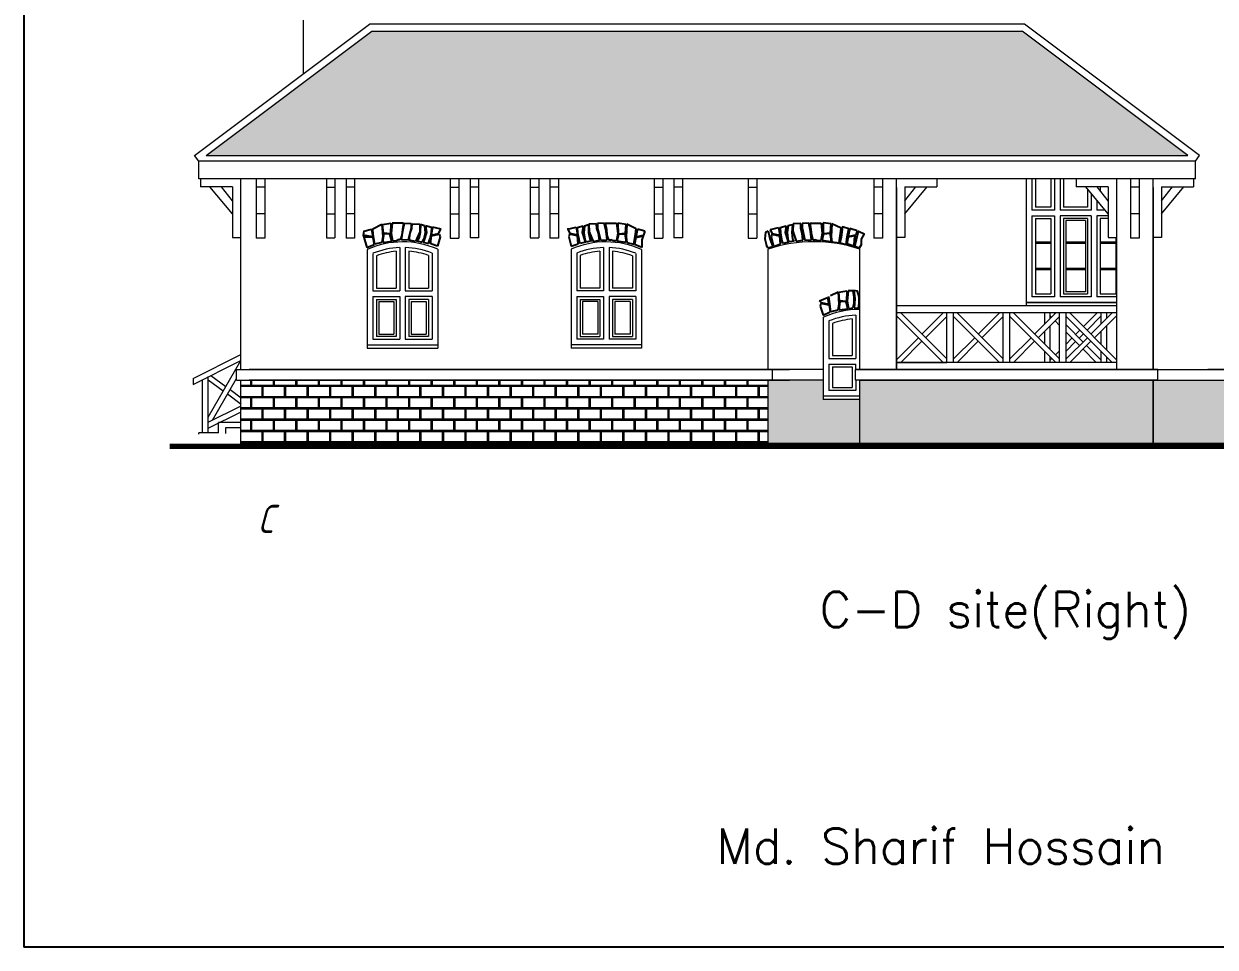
# Model space of a CAD drawing. Header units: inches. Extents: x 50528 to 135443, y 2123 to 51482.
# Drawn here: x 50528 to 67429, y 2123 to 15214 of the extents above; entities that cross this region are included whole.
import ezdxf

# ---------------------------------------------------------------- set-up
doc = ezdxf.new("R2010")
doc.units = ezdxf.units.IN
doc.header["$MEASUREMENT"] = 0
doc.linetypes.add('CENTER2', pattern=[1.125, 0.75, -0.125, 0.125, -0.125])
for name, color, linetype in [('Base axis', 40, 'CENTER2'), ('hatches', 8, 'Continuous'), ('Name', 70, 'Continuous'), ('wall', 140, 'Continuous')]:
    doc.layers.add(name, color=color, linetype=linetype)
doc.layers.add('Scale', color=60, linetype='Continuous', lineweight=13)
doc.layers.add('Text', color=7, linetype='Continuous', lineweight=13)
doc.styles.add('ESKD', font='eskd.shx', dxfattribs={"oblique": 15})
doc.styles.get("Standard").update_dxf_attribs({"font": 'simplex8.shx', "height": 250})

msp = doc.modelspace()

# ---------------------------------------------------------------- hatches: boundary and pattern name
at = {"layer": 'hatches', "ltscale": 50, "true_color": 0xcd6928}
h = msp.add_hatch(dxfattribs=at)
h.set_pattern_fill('AR-HBONE', color=32, scale=20, style=0)
h.paths.add_polyline_path([(53116, 13346), (55467, 15110), (64692, 15110), (67041, 13347)])
at = {"layer": 'hatches'}
h = msp.add_hatch(dxfattribs=at)
h.set_pattern_fill('AR-B816C', color=256, scale=20)
h.paths.add_polyline_path([(61086, 10164), (53724, 10164), (53606, 10164), (53606, 9264), (61086, 9264)])
h = msp.add_hatch(dxfattribs=at)
h.set_pattern_fill('AR-B816C', color=256, scale=20)
h.paths.add_polyline_path([(73219, 10164), (71696, 10164), (71696, 9264), (73219, 9264)])
h.paths.add_polyline_path([(72104, 9884), (72811, 9884), (72811, 9353), (72104, 9353), (72104, 9403)], flags=16)
h.paths.add_polyline_path([(71696, 10164), (70266, 10164), (70266, 9264), (71696, 9264)])
h.paths.add_polyline_path([(62388, 9890), (61870, 9890), (61870, 10164), (61086, 10164), (61086, 9264), (62388, 9264)])
h.paths.add_polyline_path([(66549, 10164), (62388, 10164), (62388, 9264), (66549, 9264)])
h.paths.add_polyline_path([(70266, 10164), (66549, 10164), (66549, 9264), (70266, 9264)])
h.paths.add_polyline_path([(67879, 9884), (68679, 9884), (68679, 9403), (68679, 9353), (67879, 9353), (67879, 9403)], flags=16)
h.paths.add_polyline_path([(67959, 9804), (68600, 9804), (68600, 9483), (67959, 9483)], flags=0)
h.paths.add_polyline_path([(68009, 9764), (68550, 9764), (68550, 9523), (68009, 9523)], flags=0)

# ---------------------------------------------------------------- linework, layer by layer
for p in [(50528, 51482), (100683, 2123)]:
    msp.add_line(p, (50528, 2123))
at = {"layer": 'hatches', "color": 55, "ltscale": 50, "true_color": 0x999b37}
for p, q in [((55477, 12309, -45), (55609, 12372, -45)), ((55609, 12372, -45), (55620, 12193, -45)), ((55618, 12370, -45), (55734, 12388, -45)), ((55629, 12246, -45), (55618, 12370, -45)), ((55734, 12388, -45), (55730, 12235, -45)), ((55754, 12388, -45), (55738, 12240, -45)), ((55915, 12389, -45), (55754, 12388, -45)), ((55915, 12389, -45), (55898, 12300, -45)), ((55903, 12274, -45), (55928, 12387, -45)), ((55928, 12387, -45), (56023, 12383, -45)), ((56023, 12383, -45), (56023, 12321, -45)), ((56033, 12314, -45), (56039, 12380, -45)), ((56039, 12380, -45), (56146, 12372, -45)), ((56146, 12372, -45), (56144, 12267, -45)), ((56154, 12371, -45), (56150, 12254, -45)), ((56210, 12350, -45), (56154, 12371, -45)), ((56210, 12350, -45), (56220, 12252, -45)), ((56226, 12348, -45), (56241, 12254, -45)), ((56311, 12329, -45), (56226, 12348, -45)), ((56311, 12329, -45), (56226, 12348, -45)), ((58380, 12329, -45), (58465, 12348, -45)), ((58380, 12329, -45), (58465, 12348, -45)), ((58465, 12348, -45), (58450, 12254, -45)), ((58481, 12350, -45), (58471, 12252, -45)), ((58481, 12350, -45), (58537, 12371, -45)), ((58537, 12371, -45), (58541, 12254, -45)), ((58652, 12380, -45), (58545, 12372, -45)), ((58545, 12372, -45), (58546, 12267, -45)), ((58653, 12359, -45), (58649, 12358, -45)), ((58658, 12314, -45), (58652, 12380, -45)), ((58763, 12387, -45), (58667, 12383, -45)), ((58667, 12383, -45), (58668, 12321, -45)), ((58788, 12274, -45), (58763, 12387, -45)), ((58776, 12389, -45), (58937, 12388, -45)), ((58776, 12389, -45), (58793, 12300, -45)), ((58937, 12388, -45), (58953, 12240, -45)), ((58957, 12388, -45), (58961, 12235, -45)), ((59073, 12370, -45), (58957, 12388, -45)), ((59062, 12246, -45), (59073, 12370, -45)), ((59082, 12372, -45), (59071, 12193, -45)), ((59214, 12309, -45), (59082, 12372, -45)), ((61258, 12329, -45), (61343, 12348, -45)), ((61258, 12329, -45), (61343, 12348, -45)), ((61343, 12348, -45), (61328, 12254, -45)), ((61373, 12354, -45), (61355, 12258, -45)), ((61373, 12354, -45), (61431, 12371, -45)), ((61431, 12371, -45), (61425, 12254, -45)), ((61444, 12381, -45), (61438, 12277, -45)), ((61551, 12382, -45), (61444, 12381, -45)), ((61553, 12316, -45), (61551, 12382, -45)), ((61664, 12387, -45), (61568, 12383, -45)), ((61568, 12383, -45), (61568, 12321, -45)), ((61689, 12274, -45), (61664, 12387, -45)), ((61677, 12389, -45), (61838, 12388, -45)), ((61677, 12389, -45), (61694, 12300, -45)), ((61838, 12388, -45), (61854, 12240, -45)), ((61866, 12395, -45), (61870, 12242, -45)), ((61982, 12378, -45), (61866, 12395, -45)), ((61971, 12253, -45), (61982, 12378, -45)), ((61991, 12379, -45), (61980, 12200, -45)), ((62123, 12316, -45), (61991, 12379, -45)), ((55479, 12193, -45), (55341, 12220, -45)), ((55481, 12185, -45), (55350, 12190, -45)), ((55351, 12273, -45), (55459, 12305, -45)), ((55351, 12273, -45), (55459, 12305, -45)), ((55459, 12305, -45), (55479, 12193, -45)), ((55486, 12234, -45), (55477, 12309, -45)), ((55481, 12185, -45), (55498, 12088, -45)), ((55507, 12089, -45), (55486, 12234, -45)), ((55620, 12193, -45), (55607, 12114, -45)), ((55636, 12237, -45), (55623, 12155, -45)), ((55730, 12235, -45), (55629, 12246, -45)), ((55722, 12231, -45), (55636, 12237, -45)), ((55747, 12134, -45), (55722, 12231, -45)), ((55738, 12240, -45), (55757, 12137, -45)), ((55891, 12219, -45), (55869, 12150, -45)), ((55887, 12151, -45), (55903, 12274, -45)), ((55898, 12300, -45), (55891, 12219, -45)), ((56023, 12321, -45), (55982, 12145, -45)), ((55994, 12146, -45), (56011, 12246, -45)), ((56011, 12246, -45), (56033, 12314, -45)), ((56144, 12267, -45), (56086, 12130, -45)), ((56150, 12254, -45), (56133, 12168, -45)), ((56220, 12252, -45), (56202, 12159, -45)), ((56241, 12254, -45), (56209, 12151, -45)), ((56307, 12252, -45), (56289, 12159, -45)), ((56307, 12252, -45), (56289, 12159, -45)), ((56300, 12097, -45), (56306, 12209, -45)), ((56300, 12097, -45), (56306, 12209, -45)), ((56306, 12209, -45), (56421, 12232, -45)), ((56306, 12209, -45), (56421, 12232, -45)), ((56311, 12329, -45), (56307, 12252, -45)), ((56311, 12329, -45), (56307, 12252, -45)), ((56326, 12330, -45), (56308, 12218, -45)), ((56326, 12330, -45), (56308, 12218, -45)), ((56308, 12218, -45), (56412, 12242, -45)), ((56308, 12218, -45), (56412, 12242, -45)), ((56447, 12302, -45), (56326, 12330, -45)), ((56447, 12302, -45), (56326, 12330, -45)), ((56433, 12196, -45), (56398, 12062, -45)), ((56433, 12196, -45), (56398, 12062, -45)), ((56412, 12242, -45), (56442, 12301, -45)), ((56412, 12242, -45), (56442, 12301, -45)), ((56421, 12232, -45), (56433, 12196, -45)), ((56421, 12232, -45), (56433, 12196, -45)), ((56442, 12301, -45), (56447, 12302, -45)), ((58243, 12302, -45), (58365, 12330, -45)), ((58243, 12302, -45), (58365, 12330, -45)), ((58249, 12301, -45), (58243, 12302, -45)), ((58278, 12242, -45), (58249, 12301, -45)), ((58278, 12242, -45), (58249, 12301, -45)), ((58270, 12232, -45), (58258, 12196, -45)), ((58270, 12232, -45), (58258, 12196, -45)), ((58258, 12196, -45), (58293, 12062, -45)), ((58258, 12196, -45), (58293, 12062, -45)), ((58385, 12209, -45), (58270, 12232, -45)), ((58385, 12209, -45), (58270, 12232, -45)), ((58383, 12218, -45), (58278, 12242, -45)), ((58383, 12218, -45), (58278, 12242, -45)), ((58365, 12330, -45), (58383, 12218, -45)), ((58365, 12330, -45), (58383, 12218, -45)), ((58380, 12329, -45), (58384, 12252, -45)), ((58380, 12329, -45), (58384, 12252, -45)), ((58384, 12252, -45), (58401, 12159, -45)), ((58384, 12252, -45), (58401, 12159, -45)), ((58391, 12097, -45), (58385, 12209, -45)), ((58391, 12097, -45), (58385, 12209, -45)), ((58450, 12254, -45), (58482, 12151, -45)), ((58471, 12252, -45), (58489, 12159, -45)), ((58541, 12254, -45), (58558, 12168, -45)), ((58546, 12267, -45), (58605, 12130, -45)), ((58680, 12246, -45), (58658, 12314, -45)), ((58668, 12321, -45), (58709, 12145, -45)), ((58697, 12146, -45), (58680, 12246, -45)), ((58804, 12151, -45), (58788, 12274, -45)), ((58793, 12300, -45), (58800, 12219, -45)), ((58800, 12219, -45), (58821, 12150, -45)), ((58953, 12240, -45), (58934, 12137, -45)), ((58944, 12134, -45), (58969, 12231, -45)), ((58961, 12235, -45), (59062, 12246, -45)), ((58969, 12231, -45), (59055, 12237, -45)), ((59055, 12237, -45), (59068, 12155, -45)), ((59071, 12193, -45), (59084, 12114, -45)), ((59184, 12089, -45), (59205, 12234, -45)), ((59210, 12185, -45), (59193, 12088, -45)), ((59205, 12234, -45), (59214, 12309, -45)), ((59210, 12185, -45), (59324, 12207, -45)), ((59210, 12185, -45), (59324, 12207, -45)), ((59232, 12305, -45), (59212, 12193, -45)), ((59212, 12193, -45), (59316, 12217, -45)), ((59212, 12193, -45), (59316, 12217, -45)), ((59340, 12273, -45), (59232, 12305, -45)), ((59340, 12273, -45), (59232, 12305, -45)), ((59340, 12273, -45), (59294, 12152, -45)), ((61049, 12262, -45), (61042, 12164, -45)), ((61049, 12262, -45), (61087, 12278, -45)), ((61087, 12278, -45), (61112, 12168, -45)), ((61119, 12299, -46), (61236, 12326, -46)), ((61149, 12238, -46), (61119, 12298, -46)), ((61141, 12228, -46), (61129, 12192, -46)), ((61141, 12228, -46), (61129, 12192, -46)), ((61129, 12192, -46), (61164, 12058, -46)), ((61129, 12192, -46), (61164, 12058, -46)), ((61255, 12206, -46), (61141, 12228, -46)), ((61255, 12206, -46), (61141, 12228, -46)), ((61254, 12214, -46), (61149, 12238, -46)), ((61254, 12214, -46), (61149, 12238, -46)), ((61236, 12326, -46), (61254, 12214, -46)), ((61262, 12093, -46), (61255, 12206, -46)), ((61262, 12093, -46), (61255, 12206, -46)), ((61258, 12329, -45), (61261, 12252, -45)), ((61258, 12329, -45), (61261, 12252, -45)), ((61261, 12252, -45), (61279, 12159, -45)), ((61261, 12252, -45), (61279, 12159, -45)), ((61328, 12254, -45), (61360, 12151, -45)), ((61355, 12258, -45), (61365, 12164, -45)), ((61425, 12254, -45), (61435, 12167, -45)), ((61438, 12277, -45), (61487, 12135, -45)), ((61570, 12246, -45), (61553, 12316, -45)), ((61568, 12321, -45), (61610, 12145, -45)), ((61580, 12145, -45), (61570, 12246, -45)), ((61704, 12151, -45), (61689, 12274, -45)), ((61694, 12300, -45), (61701, 12219, -45)), ((61701, 12219, -45), (61722, 12150, -45)), ((61854, 12240, -45), (61835, 12137, -45)), ((61853, 12141, -45), (61878, 12239, -45)), ((61870, 12242, -45), (61971, 12253, -45)), ((61878, 12239, -45), (61964, 12244, -45)), ((61964, 12244, -45), (61977, 12162, -45)), ((61980, 12200, -45), (61993, 12122, -45)), ((62093, 12109, -45), (62114, 12242, -45)), ((62114, 12242, -45), (62123, 12316, -45)), ((62222, 12192, -45), (62205, 12095, -45)), ((62222, 12192, -45), (62326, 12212, -45)), ((62244, 12312, -45), (62224, 12200, -45)), ((62224, 12200, -45), (62331, 12225, -45)), ((62352, 12281, -45), (62244, 12312, -45)), ((62352, 12281, -45), (62244, 12312, -45)), ((62326, 12212, -45), (62306, 12159, -45)), ((62352, 12281, -45), (62331, 12225, -45)), ((55607, 12114, -45), (55507, 12089, -45)), ((55623, 12155, -45), (55627, 12115, -45)), ((55627, 12115, -45), (55747, 12134, -45)), ((55869, 12150, -45), (55835, 12154, -45)), ((55982, 12145, -45), (55887, 12151, -45)), ((56086, 12130, -45), (55994, 12146, -45)), ((56133, 12168, -45), (56109, 12139, -45)), ((56109, 12139, -45), (56180, 12121, -45)), ((56180, 12121, -45), (56202, 12159, -45)), ((56209, 12151, -45), (56193, 12118, -45)), ((56193, 12118, -45), (56269, 12102, -45)), ((56269, 12102, -45), (56289, 12159, -45)), ((56398, 12062, -45), (56300, 12097, -45)), ((56398, 12062, -45), (56300, 12097, -45)), ((58293, 12062, -45), (58391, 12097, -45)), ((58293, 12062, -45), (58391, 12097, -45)), ((58422, 12102, -45), (58401, 12159, -45)), ((58498, 12118, -45), (58422, 12102, -45)), ((58482, 12151, -45), (58498, 12118, -45)), ((58511, 12121, -45), (58489, 12159, -45)), ((58582, 12139, -45), (58511, 12121, -45)), ((58558, 12168, -45), (58582, 12139, -45)), ((58605, 12130, -45), (58697, 12146, -45)), ((58709, 12145, -45), (58804, 12151, -45)), ((58821, 12150, -45), (58855, 12154, -45)), ((59064, 12115, -45), (58944, 12134, -45)), ((59068, 12155, -45), (59064, 12115, -45)), ((59084, 12114, -45), (59184, 12089, -45)), ((59294, 12042, -45), (59193, 12088, -45)), ((61042, 12164, -45), (61062, 12072, -45)), ((61086, 12035, -45), (61062, 12072, -45)), ((61153, 12053, -45), (61086, 12035, -45)), ((61112, 12168, -45), (61153, 12053, -45)), ((61164, 12058, -46), (61262, 12093, -46)), ((61164, 12058, -46), (61262, 12093, -46)), ((61300, 12102, -45), (61279, 12159, -45)), ((61376, 12118, -45), (61300, 12102, -45)), ((61360, 12151, -45), (61376, 12118, -45)), ((61384, 12124, -45), (61365, 12164, -45)), ((61456, 12135, -45), (61384, 12124, -45)), ((61435, 12167, -45), (61456, 12135, -45)), ((61487, 12135, -45), (61580, 12145, -45)), ((61610, 12145, -45), (61704, 12151, -45)), ((61722, 12150, -45), (61756, 12154, -45)), ((61972, 12122, -45), (61853, 12141, -45)), ((61977, 12162, -45), (61972, 12122, -45)), ((61993, 12122, -45), (62093, 12109, -45)), ((62303, 12060, -45), (62205, 12095, -45)), ((62306, 12159, -45), (62303, 12060, -45)), ((61815, 11288, -45), (61928, 11335, -45)), ((61815, 11288, -45), (61928, 11335, -45)), ((61928, 11335, -45), (61949, 11234, -45)), ((61956, 11276, -45), (61947, 11346, -45)), ((61970, 11362, -45), (62079, 11413, -45)), ((62079, 11413, -45), (62090, 11234, -45)), ((62088, 11412, -45), (62204, 11429, -45)), ((62099, 11287, -45), (62088, 11412, -45)), ((62204, 11429, -45), (62200, 11276, -45)), ((62224, 11430, -45), (62208, 11281, -45)), ((62288, 11430, -45), (62224, 11430, -45)), ((62288, 11430, -45), (62301, 11337, -46)), ((62301, 11337, -46), (62301, 11255, -46)), ((61845, 11259, -45), (61815, 11288, -45)), ((61845, 11259, -45), (61815, 11288, -45)), ((61837, 11248, -45), (61824, 11212, -45)), ((61837, 11248, -45), (61824, 11212, -45)), ((61824, 11212, -45), (61867, 11083, -45)), ((61824, 11212, -45), (61867, 11083, -45)), ((61951, 11226, -45), (61837, 11248, -45)), ((61951, 11226, -45), (61837, 11248, -45)), ((61949, 11234, -45), (61845, 11259, -45)), ((61949, 11234, -45), (61845, 11259, -45)), ((61951, 11226, -45), (61968, 11130, -45)), ((61977, 11131, -45), (61956, 11276, -45)), ((62077, 11156, -45), (61977, 11131, -45)), ((62090, 11234, -45), (62077, 11156, -45)), ((62106, 11278, -45), (62093, 11196, -45)), ((62093, 11196, -45), (62097, 11157, -45)), ((62097, 11157, -45), (62216, 11175, -45)), ((62200, 11276, -45), (62099, 11287, -45)), ((62192, 11273, -45), (62106, 11278, -45)), ((62216, 11175, -45), (62192, 11273, -45)), ((62208, 11281, -45), (62227, 11179, -45)), ((62301, 11255, -46), (62288, 11187, -45)), ((61867, 11083, -45), (61968, 11130, -45))]:
    msp.add_line(p, q, dxfattribs=at)
at = {"layer": 'hatches', "color": 55, "true_color": 0x999b37}
for p, q in [((55351, 12273, -45), (55341, 12220, -45)), ((55341, 12220, -45), (55350, 12190, -45)), ((55350, 12190, -45), (55396, 12045, -45)), ((55396, 12045, -45), (55498, 12088, -45)), ((59294, 12152, -45), (59294, 12042, -45))]:
    msp.add_line(p, q, dxfattribs=at)
at = {"layer": 'hatches', "color": 0}
for p, q in [((53606, 9264, -45), (53606, 9261, -45)), ((53606, 9264, -45), (61086, 9264, -42)), ((61086, 9264, -42), (62388, 9264, -46)), ((62388, 9264, -46), (66549, 9264, -45)), ((66549, 9264, -45), (70266, 9264, -43))]:
    msp.add_line(p, q, dxfattribs=at)
at = {"layer": 'hatches', "color": 55, "ltscale": 50, "true_color": 0x999b37, "elevation": -46}
for points in [[(62106, 12107), (62193, 12088), (62209, 12193), (62234, 12308), (62141, 12334), (62134, 12266), (62122, 12184), (62106, 12107)], [(62316, 12059), (62369, 12276), (62450, 12239), (62406, 12163), (62406, 12081), (62380, 12036), (62316, 12059)], [(62309, 11185), (62370, 11185), (62379, 11258), (62379, 11344), (62355, 11426), (62303, 11432), (62318, 11317), (62309, 11185)]]:
    msp.add_lwpolyline(points, dxfattribs=at)
at = {"layer": 'hatches', "color": 55, "ltscale": 50, "true_color": 0x999b37}
for points in [[(55757, 12137, -45), (55777, 12135, -45), (55806, 12136, -45), (55835, 12154, -45)], [(58934, 12137, -45), (58914, 12135, -45), (58885, 12136, -45), (58855, 12154, -45)], [(61835, 12137, -45), (61815, 12135, -45), (61786, 12136, -45), (61756, 12154, -45)], [(62227, 11179, -45), (62243, 11177, -45), (62265, 11177, -45), (62288, 11187, -45)]]:
    msp.add_open_spline(points, degree=3, dxfattribs=at)
at = {"layer": 'Scale', "color": 8, "linetype": 'Continuous', "lineweight": 15, "ltscale": 0.13, "const_width": 80}
msp.add_lwpolyline([(52599, 9224), (73589, 9224)], dxfattribs=at)
at = {"layer": 'wall', "color": 7, "linetype": 'Continuous', "lineweight": 15, "ltscale": 0.13, "true_color": 0xffffff}
for p, q in [((54490, 15265, -45), (54490, 14502, -44)), ((52949, 13346, -46), (55434, 15210, -46)), ((53116, 13346, -46), (55467, 15110, -46)), ((64725, 15210, -43), (55434, 15210, -43)), ((55467, 15110, -43), (64692, 15110, -43)), ((67043, 13346, -45), (64692, 15110, -45)), ((67209, 13346, -45), (64725, 15210, -45)), ((53009, 13266, -46), (52949, 13346, -46)), ((53010, 13019, -46), (53010, 13269, -46)), ((67148, 13267, -45), (53010, 13267, -45)), ((53116, 13346, -46), (67041, 13347, -45)), ((67148, 13019, -45), (67148, 13269, -45)), ((67149, 13266, -45), (67209, 13346, -45)), ((67148, 13019, -45), (53010, 13019, -45)), ((53032, 13021, -44), (53032, 12901, -44)), ((53606, 10314, -45), (53606, 13019, -45)), ((53826, 13019, -42), (53826, 12177, -42)), ((53946, 13019, -42), (53946, 12177, -42)), ((54820, 13019, -43), (54820, 12182, -43)), ((54940, 13019, -43), (54940, 12182, -43)), ((55100, 13019, -39), (55100, 12177, -39)), ((55220, 13019, -39), (55220, 12177, -39)), ((56578, 13019, -39), (56578, 12177, -39)), ((56698, 13019, -39), (56698, 12177, -39)), ((56859, 13019, -43), (56859, 12182, -43)), ((56979, 13019, -43), (56979, 12182, -43)), ((57712, 13019, -43), (57712, 12182, -43)), ((57832, 13019, -43), (57832, 12182, -43)), ((57992, 13019, -39), (57992, 12177, -39)), ((58112, 13019, -39), (58112, 12177, -39)), ((59471, 13019, -39), (59471, 12177, -39)), ((59591, 13019, -39), (59591, 12177, -39)), ((59751, 13019, -43), (59751, 12182, -43)), ((59871, 13019, -43), (59871, 12182, -43)), ((60805, 13019, -38), (60805, 12177, -38)), ((60925, 13019, -38), (60925, 12177, -38)), ((62588, 13019, -45), (62588, 12177, -45)), ((62708, 13019, -45), (62708, 12177, -45)), ((62907, 10314, -45), (62907, 13019, -45)), ((63480, 13021, -45), (63480, 12901, -45)), ((64749, 13019, -45), (64749, 11214, -45)), ((64829, 13019, -45), (64829, 12574, -45)), ((64879, 13019, -45), (64879, 12614, -45)), ((65099, 13019, -45), (65099, 12614, -45)), ((65149, 13019, -45), (65149, 12574, -45)), ((65149, 13019, -45), (65149, 12574, -45)), ((65229, 13019, -45), (65229, 12574, -45)), ((65279, 13019, -45), (65279, 12614, -45)), ((65457, 13021, -45), (65457, 12901, -45)), ((66029, 13019, -45), (66029, 10314, -45)), ((66230, 13019, -45), (66230, 12177, -45)), ((66350, 13019, -45), (66350, 12177, -45)), ((66549, 10314, -45), (66549, 13019, -45)), ((67123, 13021, -45), (67123, 12901, -45)), ((53486, 12901, -44), (53032, 12901, -44)), ((53486, 12521, -44), (53169, 12901, -44)), ((53486, 12706, -44), (53332, 12901, -44)), ((53486, 12901, -44), (53486, 12184, -44)), ((53946, 12899, -42), (53826, 12899, -42)), ((54820, 12899, -43), (54940, 12899, -43)), ((55220, 12899, -39), (55100, 12899, -39)), ((56578, 12899, -39), (56698, 12899, -39)), ((56979, 12899, -43), (56859, 12899, -43)), ((57712, 12899, -43), (57832, 12899, -43)), ((58112, 12899, -39), (57992, 12899, -39)), ((59471, 12899, -39), (59591, 12899, -39)), ((59871, 12899, -43), (59751, 12899, -43)), ((60805, 12899, -38), (60925, 12899, -38)), ((62708, 12899, -45), (62588, 12899, -45)), ((62907, 12895, -45), (62907, 10314, -45)), ((63027, 12901, -45), (63480, 12901, -45)), ((63027, 12901, -45), (63027, 12184, -45)), ((63027, 12521, -45), (63343, 12901, -45)), ((63027, 12706, -45), (63181, 12901, -45)), ((65911, 12901, -45), (65457, 12901, -45)), ((65911, 12521, -45), (65594, 12901, -45)), ((65619, 12871, -45), (65619, 12614, -45)), ((65911, 12706, -45), (65757, 12901, -45)), ((65799, 12901, -45), (65799, 12848, -45)), ((65911, 12901, -45), (65911, 12184, -45)), ((66350, 12899, -45), (66230, 12899, -45)), ((66549, 12895, -45), (66549, 10314, -45)), ((66669, 12901, -45), (67123, 12901, -45)), ((66669, 12901, -45), (66669, 12184, -45)), ((66669, 12521, -45), (66986, 12901, -45)), ((66669, 12706, -45), (66823, 12901, -45)), ((65669, 12811, -45), (65669, 12574, -45)), ((65749, 12715, -45), (65749, 12574, -45)), ((53946, 12519, -42), (53826, 12519, -42)), ((54820, 12519, -43), (54940, 12519, -43)), ((55220, 12519, -39), (55100, 12519, -39)), ((56578, 12519, -39), (56698, 12519, -39)), ((56979, 12519, -43), (56859, 12519, -43)), ((57712, 12519, -43), (57832, 12519, -43)), ((58112, 12519, -39), (57992, 12519, -39)), ((59471, 12519, -39), (59591, 12519, -39)), ((59871, 12519, -43), (59751, 12519, -43)), ((60805, 12519, -38), (60925, 12519, -38)), ((62708, 12519, -45), (62588, 12519, -45)), ((65149, 12574, -45), (64829, 12574, -45)), ((65099, 12614, -45), (64879, 12614, -45)), ((65669, 12574, -45), (65229, 12574, -45)), ((65619, 12614, -45), (65279, 12614, -45)), ((65669, 12614, -45), (65669, 12574, -45)), ((65749, 12639, -45), (65749, 12614, -45)), ((65788, 12574, -45), (65749, 12574, -45)), ((65866, 12574, -45), (65749, 12574, -45)), ((66350, 12519, -45), (66230, 12519, -45)), ((64829, 12494, -45), (65149, 12494, -45)), ((64829, 12494, -45), (65149, 12494, -45)), ((64829, 12494, -45), (64829, 11344, -45)), ((64879, 12454, -45), (64879, 11384, -45)), ((64879, 12454, -45), (65099, 12454, -45)), ((65099, 12454, -45), (65099, 11384, -45)), ((65149, 12494, -45), (65149, 11344, -45)), ((65149, 12494, -45), (65149, 11344, -45)), ((65669, 12494, -45), (65229, 12494, -45)), ((65669, 12494, -45), (65229, 12494, -45)), ((65229, 12494, -45), (65229, 11344, -45)), ((65229, 12494, -45), (65229, 11344, -45)), ((65619, 12454, -45), (65279, 12454, -45)), ((65619, 12454, -45), (65279, 12454, -45)), ((65279, 12454, -45), (65279, 11384, -45)), ((65589, 12424, -45), (65309, 12424, -45)), ((65309, 12424, -45), (65309, 11414, -45)), ((65589, 12424, -45), (65589, 11414, -45)), ((65619, 12454, -45), (65619, 11384, -45)), ((65669, 12494, -45), (65669, 11344, -45)), ((65669, 12494, -45), (65669, 11344, -45)), ((65749, 12494, -45), (65749, 11344, -45)), ((65749, 12494, -45), (65749, 11344, -45)), ((65911, 12494, -45), (65749, 12494, -45)), ((65911, 12494, -45), (65749, 12494, -45)), ((65799, 12454, -45), (65799, 11384, -45)), ((65911, 12454, -45), (65799, 12454, -45)), ((53486, 12184, -44), (53606, 12184, -44)), ((53946, 12177, -42), (53826, 12177, -42)), ((54820, 12182, -43), (54940, 12182, -43)), ((55220, 12177, -39), (55100, 12177, -39)), ((56578, 12177, -39), (56698, 12177, -39)), ((56979, 12182, -43), (56859, 12182, -43)), ((57712, 12182, -43), (57832, 12182, -43)), ((58112, 12177, -39), (57992, 12177, -39)), ((59471, 12177, -39), (59591, 12177, -39)), ((59871, 12182, -43), (59751, 12182, -43)), ((60805, 12177, -38), (60925, 12177, -38)), ((62708, 12177, -45), (62588, 12177, -45)), ((63027, 12184, -45), (62907, 12184, -45)), ((65911, 12184, -45), (66030, 12184, -45)), ((66019, 12182, -45), (66019, 11384, -45)), ((66350, 12177, -45), (66230, 12177, -45)), ((66669, 12184, -45), (66549, 12184, -45)), ((55400, 12013, -45), (55400, 10617, -45)), ((55860, 12042, -43), (55860, 11428, -43)), ((55940, 12042, -43), (55940, 11428, -43)), ((56399, 12018, -45), (56399, 10617, -46)), ((58291, 12018, -45), (58291, 10617, -46)), ((58751, 12042, -43), (58751, 11428, -43)), ((58831, 12042, -43), (58831, 11428, -43)), ((59291, 12013, -45), (59291, 10617, -45)), ((61086, 10314, -42), (61086, 12020, -45)), ((62388, 10314, -45), (62388, 12020, -45)), ((64879, 12123, -45), (65099, 12123, -45)), ((64879, 12103, -45), (65099, 12103, -45)), ((65309, 12123, -45), (65589, 12123, -45)), ((65309, 12103, -45), (65589, 12103, -45)), ((65799, 12123, -45), (66019, 12123, -45)), ((65799, 12103, -45), (66019, 12103, -45)), ((55480, 11960, -45), (55480, 11428, -45)), ((55530, 11926, -45), (55530, 11468, -45)), ((55810, 11989, -43), (55810, 11468, -43)), ((55940, 11992, -43), (55940, 11428, -43)), ((55990, 11989, -43), (55990, 11468, -43)), ((56269, 11930, -45), (56269, 11468, -45)), ((56319, 11964, -45), (56319, 11428, -45)), ((58372, 11964, -45), (58372, 11428, -45)), ((58422, 11930, -45), (58422, 11468, -45)), ((58701, 11989, -43), (58701, 11468, -43)), ((58751, 11992, -43), (58751, 11428, -43)), ((58881, 11989, -43), (58881, 11468, -43)), ((59161, 11926, -45), (59161, 11468, -45)), ((59211, 11960, -45), (59211, 11428, -45)), ((64879, 11749, -45), (65099, 11749, -45)), ((64879, 11729, -45), (65099, 11729, -45)), ((65309, 11749, -45), (65589, 11749, -45)), ((65309, 11729, -45), (65589, 11729, -45)), ((65799, 11749, -45), (66019, 11749, -45)), ((65799, 11729, -45), (66019, 11729, -45)), ((55480, 11428, -45), (55860, 11428, -43)), ((55480, 11348, -45), (55480, 10743, -46)), ((55480, 11348, -45), (55860, 11348, -43)), ((55503, 11348, -45), (55860, 11348, -43)), ((55530, 11468, -45), (55810, 11468, -43)), ((55860, 11348, -43), (55860, 10743, -45)), ((55940, 11428, -43), (56319, 11428, -45)), ((55940, 11348, -43), (55940, 11272, -43)), ((55940, 11348, -43), (55940, 10743, -45)), ((56042, 11348, -43), (55940, 11348, -43)), ((56319, 11348, -45), (55940, 11348, -43)), ((55990, 11468, -43), (56269, 11468, -45)), ((56319, 11348, -43), (56319, 10743, -45)), ((58751, 11428, -43), (58372, 11428, -45)), ((58372, 11348, -45), (58751, 11348, -43)), ((58372, 11348, -43), (58372, 10743, -45)), ((58701, 11468, -43), (58422, 11468, -45)), ((58649, 11348, -43), (58751, 11348, -43)), ((58751, 11348, -43), (58751, 11272, -43)), ((58751, 11348, -43), (58751, 10743, -45)), ((59211, 11428, -45), (58831, 11428, -43)), ((58831, 11348, -43), (58831, 10743, -45)), ((59188, 11348, -45), (58831, 11348, -43)), ((59211, 11348, -45), (58831, 11348, -43)), ((59161, 11468, -45), (58881, 11468, -43)), ((59211, 11348, -45), (59211, 10743, -46)), ((65149, 11344, -45), (64829, 11344, -45)), ((64879, 11384, -45), (65099, 11384, -45)), ((65669, 11344, -45), (65229, 11344, -45)), ((65279, 11384, -45), (65619, 11384, -45)), ((65589, 11414, -45), (65309, 11414, -45)), ((66029, 11344, -45), (65749, 11344, -45)), ((65799, 11384, -45), (66019, 11384, -45)), ((55530, 11308, -45), (55810, 11308, -43)), ((55530, 11308, -45), (55810, 11308, -43)), ((55530, 11308, -45), (55530, 10783, -46)), ((55562, 11278, -45), (55562, 10813, -46)), ((55562, 11278, -45), (55778, 11278, -45)), ((55778, 11278, -45), (55778, 10813, -46)), ((55810, 11308, -43), (55810, 10783, -45)), ((55990, 11308, -43), (55990, 10783, -45)), ((56269, 11308, -45), (55990, 11308, -43)), ((56022, 11278, -43), (56022, 10813, -45)), ((56022, 11278, -43), (56237, 11278, -43)), ((56237, 11278, -43), (56237, 10813, -45)), ((56269, 11308, -43), (56269, 10783, -45)), ((58422, 11308, -45), (58701, 11308, -43)), ((58422, 11308, -43), (58422, 10783, -45)), ((58454, 11278, -43), (58454, 10813, -45)), ((58669, 11278, -43), (58454, 11278, -43)), ((58669, 11278, -43), (58669, 10813, -45)), ((58701, 11308, -43), (58701, 10783, -45)), ((58881, 11308, -43), (58881, 10783, -45)), ((59161, 11308, -45), (58881, 11308, -43)), ((59161, 11308, -45), (58881, 11308, -43)), ((58913, 11278, -45), (58913, 10813, -46)), ((59129, 11278, -45), (58913, 11278, -45)), ((59129, 11278, -45), (59129, 10813, -46)), ((59161, 11308, -45), (59161, 10783, -46)), ((66029, 11214, -43), (62907, 11214, -43)), ((64749, 11264, -45), (66029, 11264, -45)), ((66029, 11264, -45), (64749, 11264, -45)), ((61870, 11054, -45), (61870, 9890, -45)), ((61950, 11002, -45), (61950, 10470, -45)), ((62280, 11030, -43), (62280, 10510, -43)), ((62330, 11083, -43), (62330, 10470, -43)), ((66029, 11116, -45), (62907, 11116, -45)), ((62907, 11075, -45), (63571, 10412, -45)), ((62968, 11116, -45), (63622, 10463, -45)), ((63571, 11116, -45), (63270, 10815, -45)), ((63622, 11065, -45), (63320, 10764, -45)), ((63622, 10412, -45), (63622, 11116, -45)), ((63717, 10412, -45), (63717, 11116, -45)), ((63717, 11065, -45), (64370, 10412, -45)), ((63767, 11116, -45), (64421, 10463, -45)), ((64370, 11116, -45), (64069, 10815, -45)), ((64421, 11065, -45), (64119, 10764, -45)), ((64421, 10412, -45), (64421, 11116, -45)), ((64516, 10412, -45), (64516, 11116, -45)), ((64516, 11065, -44), (65169, 10412, -44)), ((64566, 11116, -44), (65220, 10463, -44)), ((65169, 11116, -44), (64868, 10815, -44)), ((65220, 11065, -44), (64918, 10764, -44)), ((65007, 11116, -45), (65007, 10954, -45)), ((65087, 11034, -45), (65087, 11116, -45)), ((65106, 11053, -45), (65087, 11073, -45)), ((65157, 11104, -45), (65145, 11116, -45)), ((65220, 10939, -45), (65157, 11002, -45)), ((65220, 11041, -45), (65208, 11053, -45)), ((65220, 10412, -44), (65220, 11116, -44)), ((65315, 10412, -44), (65315, 11116, -44)), ((65315, 11065, -44), (65968, 10412, -44)), ((65365, 11116, -44), (66029, 10452, -44)), ((65753, 11116, -45), (65560, 10921, -45)), ((65812, 11073, -45), (65611, 10870, -45)), ((65968, 11116, -44), (65667, 10815, -44)), ((66029, 11075, -44), (65717, 10764, -44)), ((65812, 10960, -45), (65812, 11116, -45)), ((65892, 11040, -45), (65892, 11116, -45)), ((62000, 10967, -45), (62000, 10510, -45)), ((65007, 10852, -45), (65007, 10675, -45)), ((65087, 10595, -45), (65087, 10932, -45)), ((65555, 10703, -45), (65315, 10945, -45)), ((65504, 10652, -45), (65315, 10843, -45)), ((65509, 10870, -45), (65449, 10810, -45)), ((65560, 10819, -45), (65500, 10759, -45)), ((65812, 10669, -45), (65812, 10858, -45)), ((65892, 10589, -45), (65892, 10938, -45)), ((55400, 10663, -45), (56400, 10663, -45)), ((55480, 10743, -45), (55860, 10743, -45)), ((55810, 10783, -45), (55530, 10783, -45)), ((55562, 10813, -45), (55778, 10813, -45)), ((55940, 10743, -45), (56319, 10743, -45)), ((56269, 10783, -45), (55990, 10783, -45)), ((56022, 10813, -45), (56237, 10813, -45)), ((59291, 10663, -45), (58291, 10663, -45)), ((58751, 10743, -45), (58372, 10743, -45)), ((58422, 10783, -45), (58701, 10783, -45)), ((58669, 10813, -45), (58454, 10813, -45)), ((59211, 10743, -45), (58831, 10743, -45)), ((58881, 10783, -45), (59161, 10783, -45)), ((59129, 10813, -45), (58913, 10813, -45)), ((63219, 10764, -45), (62907, 10452, -45)), ((63270, 10713, -45), (62968, 10412, -45)), ((64018, 10764, -45), (63717, 10463, -45)), ((64069, 10713, -45), (63767, 10412, -45)), ((64817, 10764, -44), (64516, 10463, -44)), ((64868, 10713, -44), (64566, 10412, -44)), ((65616, 10764, -44), (65315, 10463, -44)), ((65398, 10759, -45), (65315, 10674, -45)), ((65449, 10708, -45), (65315, 10572, -46)), ((65667, 10713, -44), (65365, 10412, -44)), ((65812, 10445, -46), (65606, 10652, -46)), ((52929, 10187, -42), (53606, 10526, -42)), ((55400, 10617, -45), (56400, 10617, -45)), ((59291, 10617, -45), (58291, 10617, -45)), ((62000, 10510, -45), (62280, 10510, -43)), ((65007, 10574, -45), (65007, 10412, -45)), ((65087, 10412, -45), (65087, 10494, -45)), ((65220, 10579, -46), (65162, 10520, -46)), ((65743, 10412, -46), (65555, 10601, -46)), ((65812, 10412, -45), (65812, 10568, -45)), ((65892, 10412, -45), (65892, 10488, -45)), ((52929, 10103, -42), (53606, 10442, -42)), ((53145, 9638, -42), (53606, 10440, -42)), ((53544, 10314, -46), (61391, 10314, -46)), ((53544, 10164, -45), (53544, 10314, -45)), ((53724, 10314, -45), (61391, 10314, -45)), ((61870, 10314, -45), (53724, 10314, -45)), ((61150, 10164, -41), (61150, 10314, -41)), ((61950, 10470, -45), (62330, 10470, -43)), ((61950, 10390, -45), (61950, 10016, -45)), ((61950, 10390, -45), (62330, 10390, -43)), ((62000, 10350, -45), (62000, 10056, -45)), ((62000, 10350, -45), (62280, 10350, -44)), ((62280, 10350, -43), (62280, 10056, -43)), ((62327, 10314, -46), (73284, 10314, -46)), ((62327, 10314, -45), (66614, 10314, -45)), ((66614, 10314, -45), (62327, 10314, -45)), ((62327, 10164, -45), (62327, 10314, -45)), ((62330, 10314, -43), (62330, 10390, -43)), ((66029, 10412, -46), (62907, 10412, -46)), ((66029, 10314, -48), (62907, 10314, -48)), ((62918, 10412, -46), (63622, 10412, -46)), ((65111, 10469, -46), (65087, 10445, -46)), ((65162, 10418, -46), (65155, 10412, -46)), ((65220, 10476, -46), (65213, 10469, -46)), ((66614, 10164, -44), (66614, 10314, -44)), ((73284, 10314, -46), (67324, 10314, -46)), ((52929, 10187, -42), (52929, 10103, -42)), ((53065, 9414, -42), (53065, 10172, -42)), ((53145, 9414, -42), (53145, 10212, -42)), ((53145, 10167, -42), (53358, 10009, -42)), ((53182, 10230, -42), (53394, 10072, -42)), ((53204, 9595, -42), (53544, 10188, -42)), ((53544, 10164, -46), (61391, 10164, -46)), ((53606, 9264, -45), (53606, 10164, -45)), ((61870, 10164, -45), (53724, 10164, -45)), ((61086, 9264, -42), (61086, 10164, -42)), ((66614, 10164, -45), (62327, 10164, -45)), ((62330, 10164, -43), (62330, 10016, -43)), ((62388, 10164, -46), (73284, 10164, -46)), ((62388, 9264, -46), (62388, 10164, -46)), ((66549, 10164, -45), (66549, 9264, -45)), ((66549, 9264, -45), (66549, 10164, -45)), ((53453, 10029, -42), (53609, 9912, -42)), ((62330, 10016, -47), (61950, 10016, -47)), ((62000, 10056, -47), (62280, 10056, -47)), ((53417, 9966, -42), (53609, 9823, -42)), ((62388, 9936, -47), (61869, 9936, -47)), ((62388, 9890, -47), (61869, 9890, -47)), ((53145, 9566, -42), (53609, 9798, -42)), ((53145, 9482, -42), (53609, 9714, -42)), ((53289, 9414, -42), (53289, 9564, -42)), ((53609, 9564, -51), (53289, 9564, -51)), ((53389, 9484, -42), (53389, 9408, -42)), ((53609, 9484, -42), (53389, 9484, -42)), ((53289, 9414, -51), (53009, 9414, -51)), ((53009, 9398, -42), (53009, 9414, -42))]:
    msp.add_line(p, q, dxfattribs=at)
for centre, radius, start, end in [((55905, 10908, -45), 1215, 65.9828, 114.5603), ((55905, 10908, -45), 1135, 92.2846, 111.9782), ((55905, 10908, -45), 1135, 68.5921, 88.2454), ((58786, 10908, -45), 1215, 65.4397, 114.0172), ((58786, 10908, -45), 1135, 91.7546, 111.4079), ((58786, 10908, -45), 1135, 68.0218, 87.7154), ((61737, 10025, -46), 2099, 71.923, 108.077), ((55905, 10908, -45), 1085, 95.0361, 110.2073), ((55905, 10908, -45), 1085, 70.3822, 85.5199), ((58786, 10908, -45), 1085, 94.4801, 109.6178), ((58786, 10908, -45), 1085, 69.7927, 84.9639), ((62370, 9964, -45), 1199, 89.1253, 114.6267), ((62375, 9949, -45), 1135, 92.2848, 111.9782), ((62375, 9949, -45), 1085, 95.0361, 110.2073)]:
    msp.add_arc(centre, radius, start, end, dxfattribs=at)

# ---------------------------------------------------------------- texts
at = {"layer": 'Base axis', "color": 3, "style": 'ESKD', "oblique": 15}
msp.add_text('C', height=400, dxfattribs=at).set_placement((53841, 7995, -47))
at = {"layer": 'Name', "color": 32, "linetype": 'Continuous', "lineweight": 15, "ltscale": 0.13, "true_color": 0xcd6928}
msp.add_text('C-D site(Right)', height=500, dxfattribs=at).set_placement((61817, 6662, -48))
at = {"layer": 'Text', "color": 85, "linetype": 'Continuous', "lineweight": 15, "ltscale": 0.13, "true_color": 0x58ba48}
msp.add_text('Md. Sharif Hossain', height=500, dxfattribs=at).set_placement((60356, 3306, 50))

doc.saveas('drawing.dxf')
